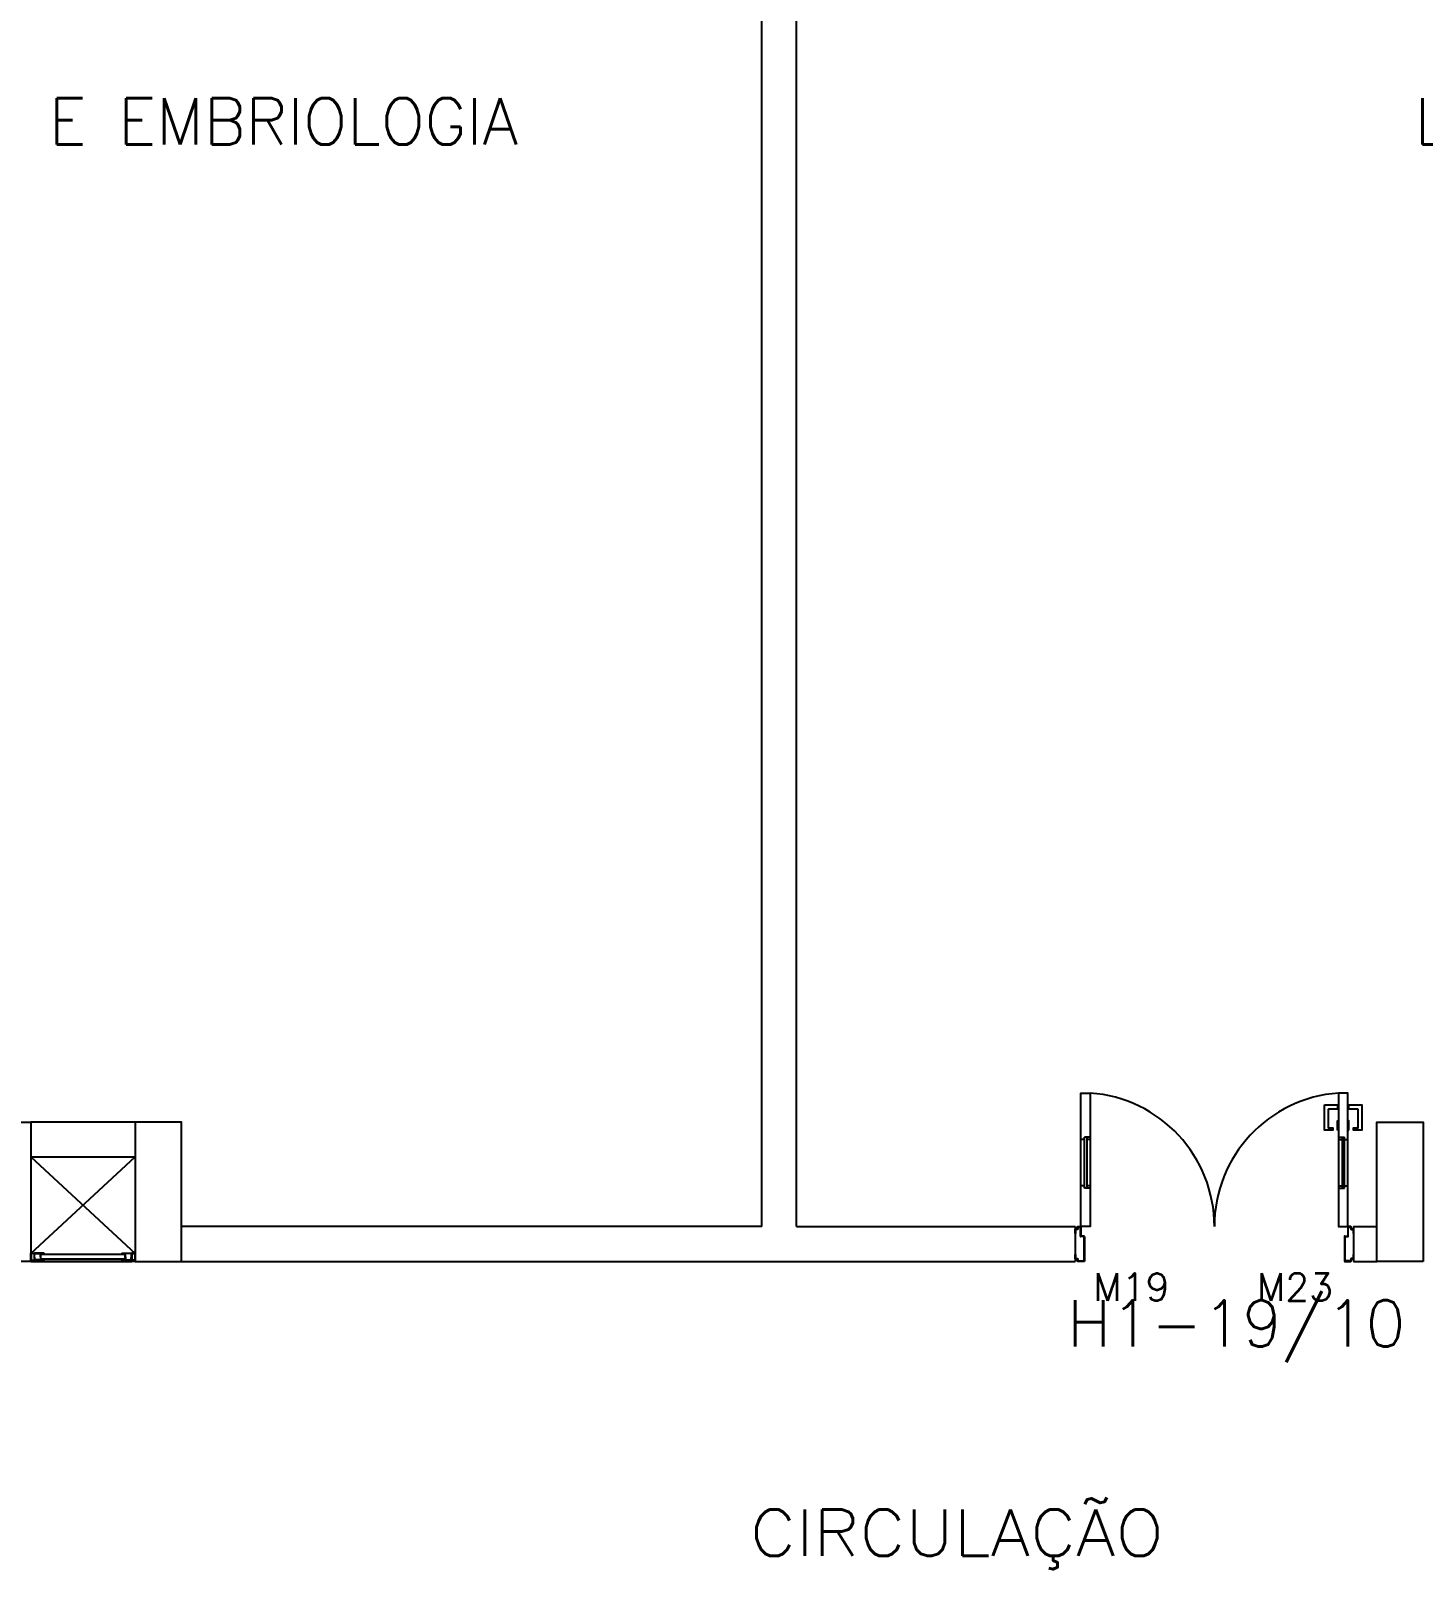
# Model space of a CAD drawing. Header units: millimetres. Extents: x 2801 to 3319, y 1187 to 1422.
# Drawn here: x 3144.12 to 3150.12, y 1317.75 to 1324.37 of the extents above; entities that cross this region are included whole.
import ezdxf

# ---------------------------------------------------------------- set-up
doc = ezdxf.new("R2010")
doc.units = ezdxf.units.MM
for name, color, linetype in [('AR-ALV', 2, 'Continuous'), ('AR-ESQ', 1, 'Continuous'), ('AR-ESTC', 3, 'Continuous'), ('AR-SHAFT', 1, 'Continuous'), ('AR-TXTCONG', 2, 'Continuous'), ('AR-TXTESQ1-CONG', 1, 'Continuous'), ('DT-ESQ-BAGUETE-C', 2, 'Continuous'), ('DT-ESQ-PERFIL CADEIRA-C', 2, 'Continuous'), ('DT-ESQ-PERFIL CADEIRA-V', 1, 'Continuous'), ('DT-ESQ-VENEZIANA-C', 2, 'Continuous'), ('DT-ESQ-VENEZIANA-V', 2, 'Continuous'), ('ENDEREÇO', 2, 'Continuous'), ('maçaneta', 1, 'Continuous'), ('mov', 1, 'Continuous'), ('PM-PERFIL U-C', 2, 'Continuous'), ('PM-VIDRO', 1, 'Continuous'), ('pm1', 2, 'Continuous'), ('pm2', 2, 'Continuous'), ('TEXTO', 2, 'Continuous')]:
    doc.layers.add(name, color=color, linetype=linetype)
doc.styles.add('S12', font='simplex.shx', dxfattribs={"width": 1.1, "height": 0.12})
doc.styles.add('S16', font='simplex.shx', dxfattribs={"width": 1.1, "height": 0.16})
doc.styles.add('UNB-100', font='simplex.shx', dxfattribs={"height": 0.2})
doc.styles.add('UNB1-100', font='simplex.shx', dxfattribs={"height": 0.2})

# ---------------------------------------------------------------- blocks, each defined once
blk = doc.blocks.new('EF01-P')
at = {"layer": 'DT-ESQ-BAGUETE-C', "ltscale": 0.1}
for points in [[(0.0015, 0.035), (0.015, 0.035), (0.015, 0.0335), (0.0015, 0.0335), (0.0015, 0.005), (0.015, 0.005), (0.015, 0.0035), (0.0015, 0.0035, -0.414214), (0, 0.005), (0, 0.0335, -0.414214)], [(0.4485, 0.035), (0.435, 0.035), (0.435, 0.0335), (0.4485, 0.0335), (0.4485, 0.005), (0.435, 0.005), (0.435, 0.0035), (0.4485, 0.0035, 0.414214), (0.45, 0.005), (0.45, 0.0335, 0.414214)]]:
    blk.add_lwpolyline(points, format="xyb", close=True, dxfattribs=at)
at = {"layer": 'DT-ESQ-PERFIL CADEIRA-C', "color": 2, "ltscale": 0.1}
for points in [[(0.01, 0.0015), (0.01, 0.003), (0.0015, 0.003, 1), (0.0015, 0), (0.015, 0, 0.414214), (0.0165, 0.0015), (0.0165, 0.0335), (0.043, 0.0335)], [(0.407, 0.0065), (0.432, 0.0065), (0.432, 0.0165), (0.4335, 0.0165), (0.4335, 0.0065, -0.414214), (0.432, 0.005), (0.407, 0.005), (0.3935, 0.005, -1), (0.3935, 0.008), (0.407, 0.008), (0.407, 0.02), (0.407, 0.032), (0.3935, 0.032, -1), (0.3935, 0.035), (0.407, 0.035), (0.4335, 0.035, -0.414214), (0.435, 0.0335), (0.435, 0.0015), (0.4485, 0.0015)]]:
    blk.add_lwpolyline(points, format="xyb", dxfattribs=at)
at = {"layer": 'DT-ESQ-PERFIL CADEIRA-C', "ltscale": 0.1}
for points in [[(0.043, 0.0065), (0.018, 0.0065), (0.018, 0.0165), (0.0165, 0.0165), (0.0165, 0.0065, 0.414214), (0.018, 0.005), (0.043, 0.005), (0.0565, 0.005, 1), (0.0565, 0.008), (0.043, 0.008), (0.043, 0.02), (0.043, 0.032), (0.0565, 0.032, 1), (0.0565, 0.035), (0.043, 0.035), (0.0165, 0.035, 0.414214), (0.015, 0.0335), (0.015, 0.0015), (0.0015, 0.0015)], [(0.0415, 0.02), (0.0415, 0.032, -0.414214), (0.043, 0.0335), (0.0565, 0.0335)], [(0.0415, 0.02), (0.0415, 0.008, 0.414214), (0.043, 0.0065), (0.0565, 0.0065)], [(0.4085, 0.02), (0.4085, 0.032, 0.414214), (0.407, 0.0335), (0.3935, 0.0335)], [(0.4085, 0.02), (0.4085, 0.008, -0.414214), (0.407, 0.0065), (0.3935, 0.0065)], [(0.44, 0.0015), (0.44, 0.003), (0.4485, 0.003, -1), (0.4485, 0), (0.435, 0, -0.414214), (0.4335, 0.0015), (0.4335, 0.0335), (0.407, 0.0335)]]:
    blk.add_lwpolyline(points, format="xyb", dxfattribs=at)
at = {"layer": 'DT-ESQ-PERFIL CADEIRA-V', "ltscale": 0.1}
blk.add_line((0.015, 0), (0.435, 0), dxfattribs=at)
at = {"layer": 'DT-ESQ-VENEZIANA-C', "ltscale": 0.1}
for p, q in [((0.043, 0.0105), (0.407, 0.0105)), ((0.043, 0.009), (0.407, 0.009))]:
    blk.add_line(p, q, dxfattribs=at)
at = {"layer": 'DT-ESQ-VENEZIANA-V', "ltscale": 0.1}
blk.add_line((0.043, 0.031), (0.407, 0.031), dxfattribs=at)
blk = doc.blocks.new('marco-d')
at = {"layer": 'PM-PERFIL U-C'}
for p, q in [((-0.0135, 0), (-0.0015, 0)), ((-0.025, -0.03), (-0.025, -0.0115)), ((-0.023, -0.03), (-0.025, -0.03)), ((-0.0235, -0.01), (-0.015, -0.01)), ((-0.0145, -0.012), (-0.023, -0.012)), ((-0.023, -0.012), (-0.023, -0.03)), ((-0.015, -0.01), (-0.015, -0.0015)), ((-0.002, -0.002), (-0.013, -0.002)), ((-0.013, -0.002), (-0.013, -0.0105)), ((-0.002, -0.0415), (-0.002, -0.002)), ((0.013, -0.043), (-0.0005, -0.043)), ((0, -0.0015), (0, -0.041)), ((0.0135, -0.041), (0, -0.041)), ((0.013, -0.043), (0.013, -0.148)), ((0.015, -0.0425), (0.015, -0.1485)), ((-0.025, -0.1385), (-0.025, -0.12)), ((-0.025, -0.12), (-0.023, -0.12)), ((-0.023, -0.12), (-0.023, -0.138)), ((-0.015, -0.14), (-0.0235, -0.14)), ((-0.023, -0.138), (-0.0145, -0.138)), ((-0.015, -0.1485), (-0.015, -0.14)), ((0.0135, -0.15), (-0.0135, -0.15)), ((-0.013, -0.1395), (-0.013, -0.148)), ((-0.013, -0.148), (0.013, -0.148))]:
    blk.add_line(p, q, dxfattribs=at)
for centre, start, end in [((-0.0135, -0.0015), 90, 180), ((-0.0015, -0.0015), 360, 90), ((-0.0235, -0.0115), 90, 180), ((-0.0145, -0.0105), 270, 0), ((-0.0005, -0.0415), 180, 270), ((0.0135, -0.0425), 0, 90), ((-0.0235, -0.1385), 180, 270), ((-0.0135, -0.1485), 180, 270), ((-0.0145, -0.1395), 0, 90), ((0.0135, -0.1485), 269.93864, 0)]:
    blk.add_arc(centre, 0.0015, start, end, dxfattribs=at)
blk = doc.blocks.new('marco-e')
at = {"layer": 'PM-PERFIL U-C'}
for p, q in [((-0.015, -0.0425), (-0.015, -0.1485)), ((-0.0135, -0.041), (0, -0.041)), ((-0.013, -0.043), (0.0005, -0.043)), ((-0.013, -0.043), (-0.013, -0.148)), ((0, -0.0015), (0, -0.041)), ((0.0135, 0), (0.0015, 0)), ((0.002, -0.0415), (0.002, -0.002)), ((0.002, -0.002), (0.013, -0.002)), ((0.013, -0.002), (0.013, -0.0105)), ((0.0145, -0.012), (0.023, -0.012)), ((0.015, -0.01), (0.015, -0.0015)), ((0.0235, -0.01), (0.015, -0.01)), ((0.023, -0.012), (0.023, -0.03)), ((0.023, -0.03), (0.025, -0.03)), ((0.025, -0.03), (0.025, -0.0115)), ((0.025, -0.12), (0.023, -0.12)), ((0.023, -0.12), (0.023, -0.138)), ((0.025, -0.1385), (0.025, -0.12)), ((-0.0135, -0.15), (0.0135, -0.15)), ((0.013, -0.148), (-0.013, -0.148)), ((0.013, -0.1395), (0.013, -0.148)), ((0.023, -0.138), (0.0145, -0.138)), ((0.015, -0.14), (0.0235, -0.14)), ((0.015, -0.1485), (0.015, -0.14))]:
    blk.add_line(p, q, dxfattribs=at)
for centre, start, end in [((-0.0135, -0.0425), 90, 180), ((0.0015, -0.0015), 90, 180), ((0.0005, -0.0415), 270, 0), ((0.0145, -0.0105), 180, 270), ((0.0135, -0.0015), 0, 90), ((0.0235, -0.0115), 0, 90), ((-0.0135, -0.1485), 180, 270.06136), ((0.0145, -0.1395), 90, 180), ((0.0135, -0.1485), 270, 0), ((0.0235, -0.1385), 270, 0)]:
    blk.add_arc(centre, 0.0015, start, end, dxfattribs=at)
blk = doc.blocks.new('PM6V')
at = {"layer": 'maçaneta'}
for points in [[(1.075, 0.675), (1.13, 0.675), (1.13, 0.655), (1.0915, 0.655, 0.414214), (1.09, 0.6535), (1.09, 0.575), (1.11, 0.575), (1.11, 0.565), (1.075, 0.565)], [(1.18, 0.675), (1.235, 0.675), (1.235, 0.565), (1.2, 0.565), (1.2, 0.575), (1.22, 0.575), (1.22, 0.6535, 0.414214), (1.2185, 0.655), (1.18, 0.655)]]:
    blk.add_lwpolyline(points, format="xyb", close=True, dxfattribs=at)
for points in [[(1.13, 0.565), (1.13, 0.605), (1.135, 0.605), (1.135, 0.565)], [(1.18, 0.565), (1.18, 0.605), (1.175, 0.605), (1.175, 0.565)]]:
    blk.add_lwpolyline(points, close=True, dxfattribs=at)
at = {"layer": 'mov'}
for centre, start, end in [((0.025, 0.1514), 359.86061, 86.01115), ((1.175, 0.1514), 93.98885, 180.13939)]:
    blk.add_arc(centre, 0.575, start, end, dxfattribs=at)
at = {"layer": 'PM-VIDRO'}
for p, q in [((0.04, 0.325), (0.04, 0.525)), ((0.05, 0.525), (0.05, 0.325)), ((1.15, 0.525), (1.15, 0.325)), ((1.16, 0.325), (1.16, 0.525))]:
    blk.add_line(p, q, dxfattribs=at)
at = {"layer": 'pm1'}
for p, q in [((0.065, 0.535), (0.04, 0.535)), ((0.04, 0.525), (0.04, 0.535)), ((0.05, 0.535), (0.05, 0.525)), ((0.065, 0.535), (0.065, 0.525)), ((1.135, 0.535), (1.135, 0.525)), ((1.135, 0.535), (1.16, 0.535)), ((1.15, 0.535), (1.15, 0.525)), ((1.16, 0.525), (1.16, 0.535)), ((0.04, 0.525), (0.025, 0.525)), ((0.065, 0.525), (0.05, 0.525)), ((1.135, 0.525), (1.15, 0.525)), ((1.16, 0.525), (1.175, 0.525)), ((0.04, 0.325), (0.025, 0.325)), ((0.04, 0.315), (0.04, 0.325)), ((0.065, 0.315), (0.04, 0.315)), ((0.065, 0.325), (0.05, 0.325)), ((0.05, 0.325), (0.05, 0.315)), ((0.065, 0.325), (0.065, 0.315)), ((1.135, 0.325), (1.135, 0.315)), ((1.135, 0.325), (1.15, 0.325)), ((1.135, 0.315), (1.16, 0.315)), ((1.15, 0.325), (1.15, 0.315)), ((1.16, 0.315), (1.16, 0.325)), ((1.16, 0.325), (1.175, 0.325))]:
    blk.add_line(p, q, dxfattribs=at)
for points in [[(0.025, 0.525), (0.025, 0.725), (0.065, 0.725), (0.065, 0.525)], [(1.175, 0.525), (1.175, 0.725), (1.135, 0.725), (1.135, 0.525)], [(0.065, 0.325), (0.065, 0.15), (0.025, 0.15), (0.025, 0.325)], [(1.135, 0.325), (1.135, 0.15), (1.175, 0.15), (1.175, 0.325)]]:
    blk.add_lwpolyline(points, dxfattribs=at)
at = {"layer": 'pm2'}
for p, q in [((0.025, 0.325), (0.025, 0.525)), ((0.065, 0.525), (0.065, 0.325)), ((1.135, 0.525), (1.135, 0.325)), ((1.175, 0.325), (1.175, 0.525))]:
    blk.add_line(p, q, dxfattribs=at)
at = {"layer": 'pm1'}
for name, p in [('marco-d', (0.025, 0.15)), ('marco-e', (1.175, 0.15))]:
    blk.add_blockref(name, p, dxfattribs=at)

msp = doc.modelspace()

# ---------------------------------------------------------------- linework, layer by layer
at = {"layer": 'AR-ALV'}
for p, q in [((3147.2749, 1319.6748), (3147.2749, 1327.3998)), ((3147.2749, 1319.2248), (3147.2749, 1327.3998)), ((3147.4249, 1319.2248), (3147.4249, 1327.3998)), ((3144.5749, 1319.6748), (3144.1249, 1319.6748)), ((3144.1249, 1319.5248), (3144.5749, 1319.5248)), ((3147.2749, 1319.2248), (3144.7749, 1319.2248)), ((3147.4249, 1319.2248), (3148.6249, 1319.2248)), ((3148.6249, 1319.2248), (3148.6249, 1319.0748)), ((3149.8249, 1319.2248), (3149.8249, 1319.0748)), ((3149.8249, 1319.2248), (3149.9249, 1319.2248)), ((3144.7749, 1319.0748), (3148.6249, 1319.0748)), ((3149.8249, 1319.0748), (3149.9249, 1319.0748))]:
    msp.add_line(p, q, dxfattribs=at)
at = {"layer": 'AR-ESTC'}
for points in [[(3144.1249, 1319.0748), (3143.9249, 1319.0748), (3143.9249, 1319.6748), (3144.1249, 1319.6748)], [(3144.5749, 1319.0748), (3144.7749, 1319.0748), (3144.7749, 1319.6748), (3144.5749, 1319.6748)], [(3150.1249, 1319.0748), (3149.9249, 1319.0748), (3149.9249, 1319.6748), (3150.1249, 1319.6748)]]:
    msp.add_lwpolyline(points, close=True, dxfattribs=at)
at = {"layer": 'AR-SHAFT'}
for p, q in [((3144.1249, 1319.5248), (3144.5745, 1319.1094)), ((3144.1254, 1319.1094), (3144.5749, 1319.5248))]:
    msp.add_line(p, q, dxfattribs=at)

# ---------------------------------------------------------------- block references
msp.add_blockref('PM6V', (3148.6249, 1319.0748))
at = {"layer": 'AR-ESQ'}
msp.add_blockref('EF01-P', (3144.1249, 1319.0748), dxfattribs=at)

# ---------------------------------------------------------------- texts
at = {"layer": 'AR-TXTCONG', "style": 'S16', "width": 1.1}
msp.add_text('CIRCULAÇÃO', height=0.2, rotation=0, dxfattribs=at).set_placement((3147.2244, 1317.8063))
at = {"layer": 'AR-TXTESQ1-CONG', "style": 'S12'}
for s, p in [('M19', (3148.7023, 1318.9046)), ('M23', (3149.4068, 1318.9046))]:
    msp.add_text(s, height=0.12, dxfattribs=at).set_placement(p)
at = {"layer": 'ENDEREÇO', "style": 'UNB1-100'}
msp.add_text('H1-19/10', height=0.2, dxfattribs=at).set_placement((3148.5912, 1318.7079))
at = {"layer": 'TEXTO', "style": 'UNB-100'}
for s, p in [('LABORATÓRIO DE HISTOLOGIA E EMBRIOLOGIA', (3140.1909, 1323.8845)), ('LABORATÓRIO DE FITOPATOLOGIA', (3150.0875, 1323.8845))]:
    msp.add_text(s, height=0.2, dxfattribs=at).set_placement(p)

doc.saveas('drawing.dxf')
